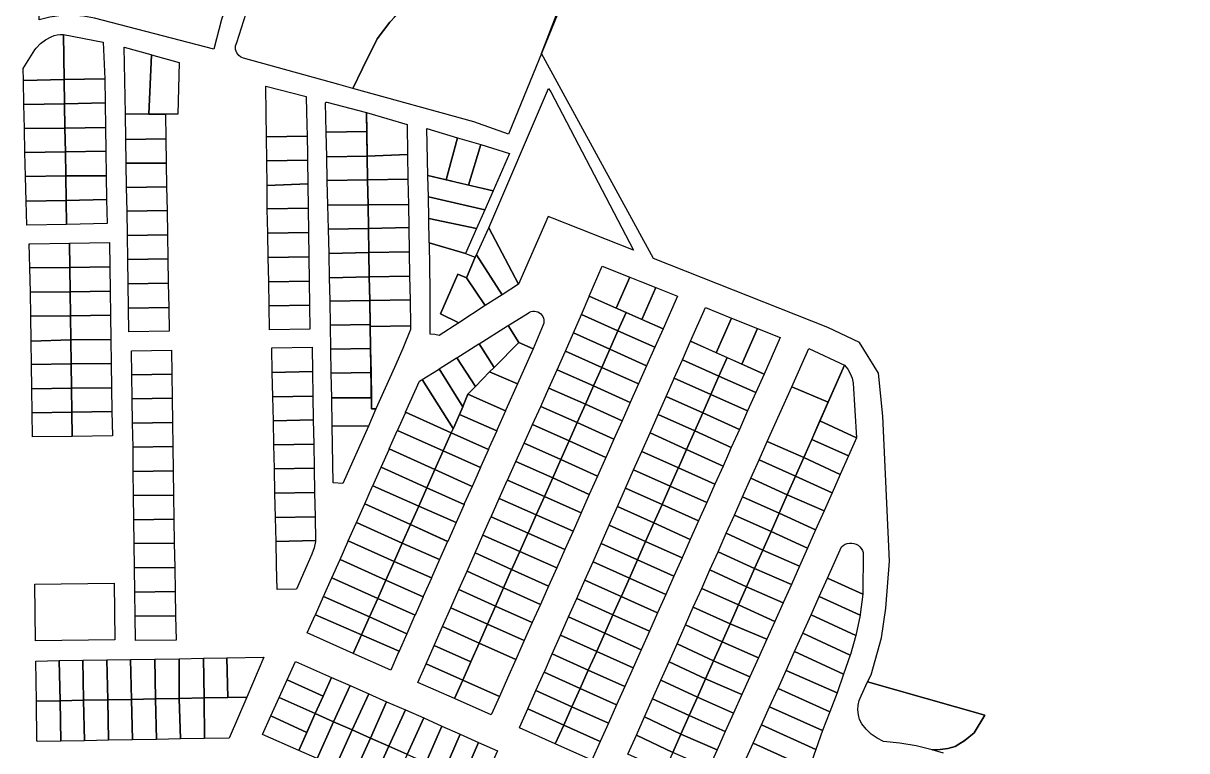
# Model space of a CAD drawing. Header units: millimetres. Extents: x 522658 to 553925, y 7796479 to 7820139.
# Drawn here: x 541621 to 542201, y 7805253 to 7805616 of the extents above; entities that cross this region are included whole.
import ezdxf

# ---------------------------------------------------------------- set-up
doc = ezdxf.new("R2010")
doc.units = ezdxf.units.MM
doc.layers.add('ZONA RESIDENCIAL 2 (ZR_2)', color=2, linetype='Continuous')

msp = doc.modelspace()

# ---------------------------------------------------------------- linework, layer by layer
at = {"layer": 'ZONA RESIDENCIAL 2 (ZR_2)'}
msp.add_lwpolyline([(542079.87, 7805251.72), (542074.31, 7805253.47), (542078.2, 7805253.49), (542082.06, 7805254.04), (542085.8, 7805255.11), (542090.57, 7805258.08), (542090.73, 7805258.18), (542095.23, 7805261.86), (542100.49, 7805270.64), (542042.09, 7805287.21), (542043.78, 7805290.79), (542049.08, 7805309.2), (542051.16, 7805323.98), (542053.04, 7805347.53), (542049.7, 7805419.76), (542047.48, 7805441.19), (542038.11, 7805456.43), (542022.24, 7805463.89), (541935.24, 7805498.34), (541879.37, 7805600.65), (541952.51, 7805790.28), (542075.77, 7805768.6), (542276.43, 7805739.81)], dxfattribs=at)
for points in [[(541728.99, 7805643.91), (541727.86, 7805640.71), (541719.77, 7805617.45), (541715.88, 7805602.77), (541656.5, 7805618.13), (541650.99, 7805619.24), (541645.38, 7805619.71), (541639.76, 7805619.53), (541634.2, 7805618.72), (541628.89, 7805617.43), (541628.89, 7805620.65), (541632.67, 7805624.35), (541634.03, 7805626.03), (541662.77, 7805653.17), (541699.75, 7805655.19), (541728.99, 7805643.91)], [(541896.48, 7805642.64), (541862.92, 7805560.29), (541845.72, 7805566.5), (541785.24, 7805583.2), (541790.16, 7805593.16), (541797.42, 7805607.88), (541803.76, 7805616.15), (541806.51, 7805619.14), (541809.41, 7805622.3), (541813.25, 7805626.48), (541814.7, 7805628.06), (541815.3, 7805628.71), (541822.15, 7805636.17), (541824.21, 7805638.4), (541837.22, 7805652.56), (541896.48, 7805642.64)], [(541806.51, 7805619.14), (541803.76, 7805616.15), (541797.42, 7805607.88), (541790.16, 7805593.16), (541785.24, 7805583.2), (541778.39, 7805585.09), (541730.84, 7805598.25), (541729.99, 7805598.55), (541729.21, 7805598.98), (541728.5, 7805599.53), (541727.9, 7805600.2), (541727.41, 7805600.95), (541727.05, 7805601.77), (541726.83, 7805602.64), (541726.75, 7805603.53), (541726.82, 7805604.42), (541727.03, 7805605.3), (541727.38, 7805606.12), (541732.14, 7805620.74), (541737.58, 7805638.87), (541753.27, 7805639.6), (541764.01, 7805630.62), (541795.3, 7805623.83), (541806.51, 7805619.14)], [(541640.95, 7805610.03), (541641.31, 7805587.55), (541621, 7805587.14), (541620.9, 7805593.05), (541626.67, 7805602.48), (541627.35, 7805603.29), (541629.54, 7805605.5), (541632.03, 7805607.37), (541634.76, 7805608.86), (541636.23, 7805609.47), (541637.77, 7805609.87), (541639.36, 7805610.06), (541640.95, 7805610.03)], [(541661.51, 7805587.96), (541641.31, 7805587.55), (541640.95, 7805610.03), (541660.8, 7805606.19), (541661.51, 7805587.96)], [(541684.94, 7805599.92), (541683.46, 7805570.41), (541671.84, 7805570.45), (541671.27, 7805603.68), (541684.48, 7805600.05), (541684.94, 7805599.92)], [(541683.46, 7805570.41), (541684.94, 7805599.92), (541698.63, 7805596.16), (541697.95, 7805570.35), (541691.79, 7805570.38), (541683.46, 7805570.41)], [(541621, 7805587.14), (541641.31, 7805587.55), (541641.51, 7805575.51), (541621.19, 7805575.1), (541621, 7805587.14)], [(541641.31, 7805587.55), (541661.51, 7805587.96), (541661.71, 7805575.92), (541641.51, 7805575.51), (541641.31, 7805587.55)], [(541762.46, 7805559.44), (541742.17, 7805559.04), (541742.01, 7805570.58), (541741.83, 7805584.33), (541761.95, 7805579.1), (541762.15, 7805571.27), (541762.46, 7805559.44)], [(541884.01, 7805581.41), (541925.36, 7805502.59), (541884.97, 7805518.42), (541882.75, 7805519.25), (541867.95, 7805485.53), (541853.08, 7805513.71), (541882.98, 7805583.1), (541884.01, 7805581.41)], [(541621.19, 7805575.1), (541641.51, 7805575.51), (541641.71, 7805563.38), (541621.48, 7805563.14), (541621.19, 7805575.1)], [(541641.51, 7805575.51), (541661.71, 7805575.92), (541661.91, 7805563.62), (541641.71, 7805563.38), (541641.51, 7805575.51)], [(541792.22, 7805561.76), (541772.04, 7805561.4), (541771.73, 7805575.97), (541771.75, 7805576.04), (541771.79, 7805576.1), (541771.83, 7805576.15), (541771.88, 7805576.2), (541771.94, 7805576.24), (541772, 7805576.26), (541772.07, 7805576.28), (541772.14, 7805576.28), (541772.21, 7805576.28), (541772.28, 7805576.26), (541772.34, 7805576.23), (541792.05, 7805571.15), (541792.22, 7805561.76)], [(541683.46, 7805570.41), (541691.79, 7805570.38), (541692, 7805558.05), (541672.06, 7805557.71), (541671.84, 7805570.45), (541683.46, 7805570.41)], [(541812.6, 7805550.15), (541792.44, 7805549.42), (541792.05, 7805571.15), (541792.12, 7805571.13), (541812.35, 7805565.26), (541812.6, 7805550.15)], [(541621.48, 7805563.14), (541641.71, 7805563.38), (541641.9, 7805551.6), (541621.76, 7805551.19), (541621.48, 7805563.14)], [(541641.71, 7805563.38), (541661.91, 7805563.62), (541662.1, 7805551.84), (541641.9, 7805551.6), (541641.71, 7805563.38)], [(541772.04, 7805561.4), (541792.22, 7805561.76), (541792.44, 7805549.42), (541772.31, 7805549.06), (541772.04, 7805561.4)], [(541837.56, 7805558.61), (541831.88, 7805537.55), (541822.76, 7805539.67), (541822.28, 7805563.18), (541837.56, 7805558.61)], [(541692.21, 7805545.95), (541672.26, 7805545.84), (541672.06, 7805557.71), (541692, 7805558.05), (541692.21, 7805545.95)], [(541762.73, 7805547.47), (541742.33, 7805547), (541742.17, 7805559.04), (541762.46, 7805559.44), (541762.7, 7805550.21), (541762.73, 7805547.47)], [(541831.88, 7805537.55), (541837.56, 7805558.61), (541849.15, 7805555.14), (541843.02, 7805534.96), (541831.88, 7805537.55)], [(541621.76, 7805551.19), (541641.9, 7805551.6), (541642.1, 7805539.65), (541622.05, 7805539.24), (541621.76, 7805551.19)], [(541641.9, 7805551.6), (541662.1, 7805551.84), (541662.3, 7805539.57), (541642.1, 7805539.65), (541641.9, 7805551.6)], [(541792.44, 7805549.42), (541812.6, 7805550.15), (541812.81, 7805537.94), (541792.65, 7805537.58), (541792.44, 7805549.42)], [(541843.02, 7805534.96), (541849.15, 7805555.14), (541863.4, 7805550.64), (541855.25, 7805532.11), (541843.02, 7805534.96)], [(541692.41, 7805534.12), (541672.47, 7805533.78), (541672.26, 7805545.84), (541692.21, 7805545.95), (541692.41, 7805534.12)], [(541762.88, 7805535.55), (541742.49, 7805534.81), (541742.33, 7805546.73), (541742.33, 7805547), (541762.73, 7805547.47), (541762.88, 7805535.55)], [(541772.31, 7805549.06), (541792.44, 7805549.42), (541792.65, 7805537.58), (541772.56, 7805537.22), (541772.31, 7805549.06)], [(541622.05, 7805539.24), (541642.1, 7805539.65), (541642.3, 7805527.32), (541622.34, 7805526.91), (541622.05, 7805539.24)], [(541662.3, 7805539.57), (541662.49, 7805527.74), (541642.3, 7805527.32), (541642.1, 7805539.65), (541662.3, 7805539.57)], [(541855.25, 7805532.11), (541851.06, 7805522.58), (541822.98, 7805529.12), (541822.77, 7805539.43), (541822.76, 7805539.67), (541855.25, 7805532.11)], [(541692.61, 7805522.25), (541672.67, 7805521.91), (541672.47, 7805533.78), (541692.41, 7805534.12), (541692.61, 7805522.25)], [(541742.49, 7805534.81), (541762.88, 7805535.55), (541763.04, 7805523.47), (541742.64, 7805523.09), (541742.49, 7805534.81)], [(541772.56, 7805537.22), (541792.65, 7805537.58), (541792.87, 7805525.14), (541772.88, 7805525), (541772.56, 7805537.13), (541772.56, 7805537.22)], [(541792.65, 7805537.58), (541812.81, 7805537.94), (541813.03, 7805525.29), (541792.87, 7805525.14), (541792.65, 7805537.58)], [(541622.34, 7805526.91), (541642.3, 7805527.32), (541642.49, 7805515.37), (541622.62, 7805514.96), (541622.34, 7805526.91)], [(541642.3, 7805527.32), (541662.49, 7805527.74), (541662.68, 7805515.78), (541642.49, 7805515.37), (541642.3, 7805527.32)], [(541851.06, 7805522.58), (541846.96, 7805513.25), (541823.2, 7805518.38), (541822.98, 7805529.12), (541851.06, 7805522.58)], [(541692.82, 7805510.17), (541672.88, 7805509.83), (541672.67, 7805521.91), (541692.61, 7805522.25), (541692.82, 7805510.17)], [(541742.64, 7805523.09), (541763.04, 7805523.47), (541763.19, 7805511.4), (541742.86, 7805510.93), (541742.64, 7805523), (541742.64, 7805523.09)], [(541772.88, 7805525), (541792.87, 7805525.14), (541793.08, 7805513.39), (541773.19, 7805513.04), (541772.88, 7805525)], [(541792.87, 7805525.14), (541813.03, 7805525.29), (541813.22, 7805513.74), (541793.08, 7805513.39), (541792.87, 7805525.14)], [(541846.96, 7805513.25), (541841.49, 7805500.8), (541823.45, 7805506.17), (541823.2, 7805518.38), (541846.96, 7805513.25)], [(541693.03, 7805498.27), (541673.09, 7805497.93), (541672.88, 7805509.83), (541692.82, 7805510.17), (541693.03, 7805498.27)], [(541742.86, 7805510.93), (541763.19, 7805511.4), (541763.34, 7805499.23), (541743.09, 7805498.86), (541742.86, 7805510.93)], [(541773.19, 7805513.04), (541793.08, 7805513.39), (541793.29, 7805501.29), (541773.5, 7805500.94), (541773.19, 7805513.04)], [(541793.08, 7805513.39), (541813.22, 7805513.74), (541813.42, 7805501.64), (541793.29, 7805501.29), (541793.08, 7805513.39)], [(541867.95, 7805485.53), (541859.78, 7805480.28), (541846.93, 7805500.24), (541852.93, 7805513.38), (541853.08, 7805513.71), (541867.95, 7805485.53)], [(541624.3, 7805493.63), (541624.16, 7805493.63), (541623.85, 7805505.63), (541624.12, 7805505.64), (541644, 7805505.98), (541644.17, 7805493.92), (541624.3, 7805493.63)], [(541664.14, 7805494.21), (541644.17, 7805493.92), (541644, 7805505.98), (541663.97, 7805506.32), (541664.14, 7805494.21)], [(541841.49, 7805500.8), (541846.34, 7805498.95), (541842.02, 7805488.77), (541837.65, 7805490.49), (541829.05, 7805470.77), (541838.18, 7805466.28), (541828.33, 7805459.94), (541826.15, 7805460.51), (541823.91, 7805460.71), (541823.83, 7805482.8), (541823.46, 7805505.82), (541823.45, 7805506.17), (541841.49, 7805500.8)], [(541693.24, 7805486.02), (541673.3, 7805485.68), (541673.09, 7805497.93), (541693.03, 7805498.27), (541693.24, 7805486.02)], [(541743.09, 7805498.86), (541763.34, 7805499.23), (541763.49, 7805487.12), (541743.32, 7805486.75), (541743.09, 7805498.86)], [(541773.5, 7805500.94), (541793.29, 7805501.29), (541793.51, 7805489.15), (541773.72, 7805488.8), (541773.51, 7805500.75), (541773.5, 7805500.94)], [(541793.29, 7805501.29), (541813.42, 7805501.64), (541813.63, 7805489.5), (541793.51, 7805489.15), (541793.29, 7805501.29)], [(541859.78, 7805480.28), (541851.38, 7805474.88), (541842.02, 7805488.77), (541846.34, 7805498.95), (541846.93, 7805500.24), (541859.78, 7805480.28)], [(541644.34, 7805481.8), (541624.48, 7805481.51), (541624.16, 7805493.63), (541624.3, 7805493.63), (541644.17, 7805493.92), (541644.34, 7805481.8)], [(541644.17, 7805493.92), (541664.14, 7805494.21), (541664.31, 7805482.09), (541644.34, 7805481.8), (541644.17, 7805493.92)], [(541923.47, 7805489.05), (541916.63, 7805473.67), (541903.26, 7805479.63), (541909.71, 7805494.56), (541923.47, 7805489.05)], [(541693.45, 7805473.9), (541673.42, 7805473.56), (541673.3, 7805485.68), (541693.24, 7805486.02), (541693.45, 7805473.9)], [(541743.32, 7805486.75), (541763.49, 7805487.12), (541763.64, 7805475.18), (541743.55, 7805474.81), (541743.32, 7805486.75)], [(541773.72, 7805488.8), (541793.51, 7805489.15), (541793.72, 7805477.57), (541793.72, 7805477.44), (541773.93, 7805477.09), (541773.93, 7805477.22), (541773.72, 7805488.8)], [(541793.51, 7805489.15), (541813.63, 7805489.5), (541813.83, 7805477.79), (541793.72, 7805477.44), (541793.51, 7805489.15)], [(541842.02, 7805488.77), (541851.38, 7805474.88), (541838.18, 7805466.28), (541829.05, 7805470.77), (541837.65, 7805490.49), (541842.02, 7805488.77)], [(541916.63, 7805473.67), (541923.47, 7805489.05), (541928.51, 7805487.03), (541936.48, 7805483.84), (541929.42, 7805467.98), (541921.6, 7805471.46), (541916.63, 7805473.67)], [(541624.66, 7805469.53), (541624.48, 7805481.51), (541644.34, 7805481.8), (541644.51, 7805469.82), (541624.66, 7805469.53)], [(541644.34, 7805481.8), (541664.31, 7805482.09), (541664.48, 7805470.1), (541644.51, 7805469.82), (541644.34, 7805481.8)], [(541929.42, 7805467.98), (541936.48, 7805483.84), (541947.27, 7805479.51), (541940.03, 7805463.25), (541929.42, 7805467.98)], [(541743.55, 7805474.81), (541763.64, 7805475.18), (541763.79, 7805463.09), (541743.78, 7805462.72), (541743.55, 7805474.81)], [(541773.93, 7805477.09), (541793.72, 7805477.44), (541793.93, 7805465.49), (541774.14, 7805465.14), (541773.93, 7805477.09)], [(541814.05, 7805464.79), (541793.95, 7805464.44), (541793.72, 7805477.44), (541813.83, 7805477.79), (541814.05, 7805464.79)], [(541917.54, 7805462.32), (541899.29, 7805470.45), (541903.18, 7805479.44), (541903.26, 7805479.63), (541921.6, 7805471.46), (541917.54, 7805462.32)], [(541644.68, 7805457.77), (541624.85, 7805457.14), (541624.66, 7805469.53), (541644.51, 7805469.82), (541644.68, 7805457.77)], [(541644.51, 7805469.82), (541664.48, 7805470.1), (541664.65, 7805458.05), (541644.68, 7805457.77), (541644.51, 7805469.82)], [(541673.42, 7805473.56), (541693.45, 7805473.9), (541693.65, 7805462.13), (541673.53, 7805461.8), (541673.42, 7805473.56)], [(541875.18, 7805453.37), (541868.15, 7805456.48), (541862.73, 7805464.9), (541872.75, 7805471.15), (541873.48, 7805471.59), (541874.27, 7805471.9), (541875.1, 7805472.07), (541875.95, 7805472.1), (541876.79, 7805471.98), (541877.6, 7805471.71), (541878.35, 7805471.31), (541879.02, 7805470.79), (541879.59, 7805470.17), (541880.05, 7805469.45), (541880.38, 7805468.66), (541880.57, 7805467.84), (541880.61, 7805466.99), (541880.51, 7805466.14), (541880.26, 7805465.33), (541875.18, 7805453.37)], [(541913.44, 7805453.08), (541895.33, 7805461.27), (541899.29, 7805470.45), (541917.54, 7805462.32), (541913.44, 7805453.08)], [(541935.96, 7805454.12), (541917.54, 7805462.32), (541921.6, 7805471.46), (541940.03, 7805463.25), (541935.96, 7805454.12)], [(541974.27, 7805468.68), (541966.6, 7805451.37), (541953.79, 7805457.08), (541961.25, 7805473.93), (541974.27, 7805468.68)], [(541987.22, 7805463.46), (541979.34, 7805445.69), (541966.6, 7805451.37), (541974.27, 7805468.68), (541987.22, 7805463.46)], [(541774.14, 7805465.14), (541793.93, 7805465.49), (541794.14, 7805453.51), (541774.34, 7805453.16), (541774.14, 7805465.14)], [(541793.95, 7805464.44), (541814.05, 7805464.79), (541814.08, 7805463.04), (541810.32, 7805453.44), (541806.01, 7805444.07), (541796.84, 7805423.39), (541794.68, 7805423.35), (541793.95, 7805464.44)], [(541868.15, 7805456.48), (541855.72, 7805444.03), (541848.35, 7805455.87), (541862.48, 7805464.74), (541862.73, 7805464.9), (541868.15, 7805456.48)], [(541979.34, 7805445.69), (541987.22, 7805463.46), (541998.52, 7805458.91), (541990.42, 7805440.75), (541979.34, 7805445.69)], [(541624.85, 7805457.14), (541644.68, 7805457.77), (541644.85, 7805445.77), (541625.02, 7805445.49), (541624.85, 7805457.14)], [(541644.68, 7805457.77), (541664.65, 7805458.05), (541664.82, 7805446.05), (541644.85, 7805445.77), (541644.68, 7805457.77)], [(541909.43, 7805444.04), (541891.36, 7805452.09), (541895.33, 7805461.27), (541913.44, 7805453.08), (541909.43, 7805444.04)], [(541931.8, 7805444.77), (541913.44, 7805453.08), (541917.54, 7805462.32), (541935.96, 7805454.12), (541931.8, 7805444.77)], [(541967.94, 7805439.7), (541949.69, 7805447.83), (541953.79, 7805457.08), (541972.04, 7805448.95), (541967.94, 7805439.7)], [(541695.07, 7805440.69), (541675.05, 7805440.44), (541674.89, 7805452.38), (541694.9, 7805452.71), (541695.07, 7805440.69)], [(541745.13, 7805441.58), (541744.92, 7805453.83), (541764.94, 7805454.19), (541765.16, 7805441.95), (541745.13, 7805441.58)], [(541774.34, 7805453.16), (541794.14, 7805453.51), (541794.36, 7805441.49), (541774.55, 7805441.14), (541774.34, 7805453.16)], [(541855.72, 7805444.03), (541853.53, 7805441.79), (541846.5, 7805434.62), (541837.23, 7805448.9), (541848.17, 7805455.76), (541848.35, 7805455.87), (541855.72, 7805444.03)], [(541875.18, 7805453.37), (541867.41, 7805435.83), (541853.53, 7805441.79), (541855.72, 7805444.03), (541868.15, 7805456.48), (541875.18, 7805453.37)], [(541905.33, 7805434.8), (541887.22, 7805442.87), (541891.24, 7805451.81), (541891.36, 7805452.09), (541909.43, 7805444.04), (541905.33, 7805434.8)], [(541927.82, 7805435.85), (541909.43, 7805444.04), (541913.44, 7805453.08), (541931.8, 7805444.77), (541927.82, 7805435.85)], [(542022.42, 7805426.69), (542004.22, 7805434.4), (542012.76, 7805453.52), (542030.58, 7805445.14), (542022.42, 7805426.69)], [(541625.2, 7805433.4), (541625.02, 7805445.49), (541644.85, 7805445.77), (541645.02, 7805433.68), (541625.2, 7805433.4)], [(541644.85, 7805445.77), (541664.82, 7805446.05), (541664.99, 7805433.96), (541645.02, 7805433.68), (541644.85, 7805445.77)], [(541846.5, 7805434.62), (541842.7, 7805430.73), (541840.28, 7805424.83), (541840.11, 7805424.42), (541828.32, 7805443.31), (541837.09, 7805448.81), (541837.23, 7805448.9), (541846.5, 7805434.62)], [(541963.87, 7805430.51), (541945.63, 7805438.65), (541949.69, 7805447.83), (541967.94, 7805439.7), (541963.87, 7805430.51)], [(541986.3, 7805431.51), (541967.94, 7805439.7), (541972.04, 7805448.95), (541990.42, 7805440.75), (541986.3, 7805431.51)], [(541675.05, 7805440.44), (541695.07, 7805440.69), (541695.23, 7805428.68), (541675.22, 7805428.43), (541675.05, 7805440.44)], [(541745.4, 7805429.43), (541745.13, 7805441.58), (541765.16, 7805441.95), (541765.38, 7805429.8), (541745.4, 7805429.43)], [(541774.55, 7805441.14), (541794.36, 7805441.49), (541794.58, 7805428.87), (541774.77, 7805428.92), (541774.55, 7805441.14)], [(541840.11, 7805424.42), (541838.57, 7805420.66), (541838.53, 7805420.58), (541835.43, 7805413.82), (541835.35, 7805413.64), (541819.85, 7805438), (541827.97, 7805443.09), (541828.32, 7805443.31), (541840.11, 7805424.42)], [(541867.41, 7805435.83), (541861.67, 7805422.87), (541861.5, 7805422.49), (541842.7, 7805430.73), (541846.5, 7805434.62), (541853.53, 7805441.79), (541867.41, 7805435.83)], [(541901.28, 7805425.66), (541883.12, 7805433.75), (541887.22, 7805442.87), (541905.33, 7805434.8), (541901.28, 7805425.66)], [(541923.7, 7805426.61), (541905.33, 7805434.8), (541909.43, 7805444.04), (541927.82, 7805435.85), (541923.7, 7805426.61)], [(541982.2, 7805422.33), (541963.87, 7805430.51), (541967.94, 7805439.7), (541986.3, 7805431.51), (541982.2, 7805422.33)], [(542036.49, 7805408.95), (542018.3, 7805417.37), (542030.58, 7805445.14), (542032.18, 7805443.21), (542033.46, 7805441.04), (542034.37, 7805438.7), (542034.9, 7805436.25), (542036.49, 7805408.95)], [(541645.02, 7805433.68), (541664.99, 7805433.96), (541665.16, 7805422), (541645.19, 7805421.72), (541645.02, 7805433.68)], [(541835.35, 7805413.64), (541834.39, 7805411.5), (541811.62, 7805421.75), (541818.48, 7805437.14), (541819.36, 7805437.69), (541819.85, 7805438), (541835.35, 7805413.64)], [(541897.23, 7805416.52), (541879.01, 7805424.63), (541883.12, 7805433.75), (541901.28, 7805425.66), (541897.23, 7805416.52)], [(541919.63, 7805417.47), (541901.28, 7805425.66), (541905.33, 7805434.8), (541923.7, 7805426.61), (541919.63, 7805417.47)], [(541959.81, 7805421.34), (541941.56, 7805429.48), (541945.4, 7805438.14), (541945.63, 7805438.65), (541963.87, 7805430.51), (541959.81, 7805421.34)], [(542022.42, 7805426.69), (542010.22, 7805399.09), (541992.03, 7805407.12), (542004.22, 7805434.4), (542022.42, 7805426.69)], [(541625.38, 7805421.44), (541625.2, 7805433.4), (541645.02, 7805433.68), (541645.19, 7805421.72), (541625.38, 7805421.44)], [(541695.4, 7805416.6), (541675.39, 7805416.3), (541675.22, 7805428.43), (541695.23, 7805428.68), (541695.4, 7805416.6)], [(541745.66, 7805417.49), (541745.4, 7805429.43), (541765.38, 7805429.8), (541765.59, 7805417.85), (541745.66, 7805417.49)], [(541794.58, 7805428.87), (541794.68, 7805423.35), (541796.84, 7805423.39), (541793.03, 7805414.81), (541775.02, 7805414.85), (541774.77, 7805428.92), (541794.58, 7805428.87)], [(541861.5, 7805422.49), (541857.33, 7805413.07), (541857.07, 7805412.48), (541838.53, 7805420.58), (541838.57, 7805420.66), (541840.11, 7805424.42), (541840.28, 7805424.83), (541842.7, 7805430.73), (541861.5, 7805422.49)], [(541955.84, 7805412.37), (541937.63, 7805420.61), (541941.56, 7805429.48), (541959.81, 7805421.34), (541955.84, 7805412.37)], [(541978.11, 7805413.17), (541959.81, 7805421.34), (541963.87, 7805430.51), (541982.2, 7805422.33), (541978.11, 7805413.17)], [(541893.17, 7805407.38), (541874.91, 7805415.52), (541879.01, 7805424.63), (541897.23, 7805416.52), (541893.17, 7805407.38)], [(541915.57, 7805408.35), (541897.23, 7805416.52), (541901.28, 7805425.66), (541919.63, 7805417.47), (541915.57, 7805408.35)], [(541625.56, 7805409.38), (541625.38, 7805421.44), (541645.19, 7805421.72), (541645.36, 7805409.66), (541625.56, 7805409.38)], [(541645.19, 7805421.72), (541665.16, 7805422), (541665.33, 7805409.93), (541645.36, 7805409.66), (541645.19, 7805421.72)], [(541675.39, 7805416.3), (541695.4, 7805416.6), (541695.57, 7805404.62), (541675.7, 7805404.32), (541675.39, 7805416.3)], [(541745.92, 7805405.41), (541745.66, 7805417.49), (541765.59, 7805417.85), (541765.8, 7805405.77), (541745.92, 7805405.41)], [(541834.39, 7805411.5), (541830.34, 7805402.43), (541807.52, 7805412.54), (541811.49, 7805421.45), (541811.62, 7805421.75), (541834.39, 7805411.5)], [(541857.07, 7805412.48), (541853.21, 7805403.77), (541852.94, 7805403.16), (541834.39, 7805411.5), (541835.43, 7805413.82), (541838.54, 7805420.58), (541857.07, 7805412.48)], [(541911.5, 7805399.22), (541893.17, 7805407.38), (541897.23, 7805416.52), (541915.57, 7805408.35), (541911.6, 7805399.44), (541911.5, 7805399.22)], [(541951.75, 7805403.14), (541933.54, 7805411.38), (541937.63, 7805420.61), (541955.84, 7805412.37), (541951.75, 7805403.14)], [(541974.08, 7805404.12), (541955.84, 7805412.37), (541959.81, 7805421.34), (541978.11, 7805413.17), (541974.08, 7805404.12)], [(542036.49, 7805408.95), (542032.5, 7805399.95), (542014.25, 7805408.2), (542018.3, 7805417.37), (542036.49, 7805408.95)], [(541775.02, 7805414.85), (541793.03, 7805414.81), (541780.33, 7805386.15), (541775.52, 7805386.48), (541775.02, 7805414.85)], [(541830.34, 7805402.43), (541826.21, 7805393.12), (541803.48, 7805403.47), (541807.44, 7805412.36), (541807.52, 7805412.54), (541830.34, 7805402.43)], [(541830.34, 7805402.43), (541834.39, 7805411.5), (541852.94, 7805403.16), (541849.04, 7805394.37), (541848.96, 7805394.19), (541830.34, 7805402.43)], [(541889.05, 7805398.09), (541870.77, 7805406.32), (541874.91, 7805415.52), (541893.17, 7805407.38), (541893.03, 7805407.06), (541889.05, 7805398.09)], [(541947.69, 7805394), (541929.45, 7805402.14), (541933.54, 7805411.38), (541951.75, 7805403.14), (541947.69, 7805394)], [(541969.96, 7805394.9), (541951.75, 7805403.14), (541955.84, 7805412.37), (541974.08, 7805404.12), (541972.68, 7805400.99), (541969.96, 7805394.9)], [(541746.19, 7805393.44), (541745.92, 7805405.41), (541765.8, 7805405.77), (541766.01, 7805393.8), (541746.19, 7805393.44)], [(541884.99, 7805388.95), (541866.66, 7805397.2), (541870.77, 7805406.32), (541889.05, 7805398.09), (541884.99, 7805388.95)], [(541907.33, 7805389.85), (541889.05, 7805398.09), (541893.03, 7805407.06), (541893.17, 7805407.38), (541911.5, 7805399.22), (541907.33, 7805389.85)], [(542010.22, 7805399.09), (542006.15, 7805389.89), (541987.93, 7805397.96), (541992.03, 7805407.12), (542010.22, 7805399.09)], [(542032.5, 7805399.95), (542028.41, 7805390.71), (542010.22, 7805399.09), (542014.24, 7805408.18), (542032.5, 7805399.95)], [(541675.7, 7805404.32), (541695.57, 7805404.62), (541695.74, 7805392.49), (541675.73, 7805392.19), (541675.7, 7805404.32)], [(541826.21, 7805393.12), (541822.19, 7805384.05), (541799.38, 7805394.27), (541803.35, 7805403.18), (541803.48, 7805403.47), (541826.21, 7805393.12)], [(541826.21, 7805393.12), (541830.34, 7805402.43), (541848.96, 7805394.19), (541844.93, 7805385.1), (541844.75, 7805384.69), (541826.21, 7805393.12)], [(541943.6, 7805384.78), (541925.37, 7805392.92), (541929.45, 7805402.14), (541947.69, 7805394), (541947.65, 7805393.9), (541943.6, 7805384.78)], [(541965.93, 7805385.86), (541947.69, 7805394), (541951.75, 7805403.14), (541969.96, 7805394.9), (541965.93, 7805385.86)], [(542028.41, 7805390.71), (542024.35, 7805381.55), (542006.15, 7805389.89), (542010.22, 7805399.09), (542028.41, 7805390.71)], [(541766.22, 7805381.73), (541746.45, 7805381.37), (541746.19, 7805393.44), (541766.01, 7805393.8), (541766.22, 7805381.73)], [(541822.19, 7805384.05), (541818.14, 7805374.9), (541795.25, 7805385), (541799.28, 7805394.04), (541799.38, 7805394.27), (541822.19, 7805384.05)], [(541822.19, 7805384.05), (541826.21, 7805393.12), (541844.75, 7805384.69), (541840.9, 7805376.01), (541840.77, 7805375.73), (541822.19, 7805384.05)], [(541880.87, 7805379.67), (541862.44, 7805387.82), (541866.66, 7805397.2), (541884.99, 7805388.95), (541880.87, 7805379.67)], [(541903.27, 7805380.72), (541884.99, 7805388.95), (541889.05, 7805398.09), (541907.33, 7805389.85), (541903.27, 7805380.72)], [(541961.82, 7805376.65), (541943.6, 7805384.78), (541947.65, 7805393.9), (541947.69, 7805394), (541965.93, 7805385.86), (541961.82, 7805376.65)], [(542006.15, 7805389.89), (542002.03, 7805380.59), (541983.84, 7805388.81), (541987.93, 7805397.96), (542006.15, 7805389.89)], [(541675.73, 7805392.19), (541695.74, 7805392.49), (541695.91, 7805380.42), (541675.9, 7805380.12), (541675.73, 7805392.19)], [(541876.82, 7805370.53), (541858.34, 7805378.7), (541862.35, 7805387.62), (541862.44, 7805387.82), (541880.87, 7805379.67), (541876.82, 7805370.53)], [(541899.2, 7805371.58), (541880.87, 7805379.67), (541884.99, 7805388.95), (541903.27, 7805380.72), (541899.2, 7805371.58)], [(541939.55, 7805375.68), (541921.35, 7805383.84), (541925.37, 7805392.92), (541943.6, 7805384.78), (541939.55, 7805375.68)], [(542002.03, 7805380.59), (541997.95, 7805371.37), (541979.73, 7805379.6), (541983.84, 7805388.81), (542002.03, 7805380.59)], [(542024.35, 7805381.55), (542020.34, 7805372.51), (542002.03, 7805380.59), (542006.15, 7805389.89), (542024.35, 7805381.55)], [(541746.45, 7805381.37), (541766.22, 7805381.73), (541766.44, 7805369.56), (541746.72, 7805369.2), (541746.45, 7805381.37)], [(541818.14, 7805374.9), (541814.06, 7805365.68), (541791.25, 7805376.01), (541795.19, 7805384.86), (541795.25, 7805385), (541818.14, 7805374.9)], [(541818.14, 7805374.9), (541822.19, 7805384.05), (541840.77, 7805375.73), (541836.76, 7805366.69), (541818.14, 7805374.9)], [(541935.46, 7805366.49), (541917.28, 7805374.65), (541921.35, 7805383.84), (541939.55, 7805375.68), (541935.46, 7805366.49)], [(541957.74, 7805367.52), (541939.55, 7805375.68), (541943.6, 7805384.78), (541961.82, 7805376.65), (541957.74, 7805367.52)], [(541675.9, 7805380.12), (541695.91, 7805380.42), (541696.08, 7805368.42), (541676.07, 7805368.12), (541675.9, 7805380.12)], [(541814.06, 7805365.68), (541809.98, 7805356.5), (541787.1, 7805366.68), (541791.08, 7805375.63), (541791.25, 7805376.01), (541814.06, 7805365.68)], [(541872.76, 7805361.39), (541854.24, 7805369.58), (541858.34, 7805378.7), (541876.82, 7805370.53), (541872.76, 7805361.39)], [(541895.13, 7805362.43), (541876.82, 7805370.53), (541880.87, 7805379.67), (541899.2, 7805371.58), (541895.13, 7805362.43)], [(541953.65, 7805358.34), (541935.46, 7805366.49), (541939.55, 7805375.68), (541957.74, 7805367.52), (541953.65, 7805358.34)], [(541997.95, 7805371.37), (541993.93, 7805362.29), (541975.65, 7805370.47), (541979.73, 7805379.6), (541997.95, 7805371.37)], [(542020.34, 7805372.51), (542016.15, 7805363.04), (541997.95, 7805371.37), (542002.03, 7805380.59), (542020.34, 7805372.51)], [(541814.06, 7805365.68), (541818.14, 7805374.9), (541836.76, 7805366.69), (541832.61, 7805357.32), (541814.06, 7805365.68)], [(541891.06, 7805353.3), (541872.76, 7805361.39), (541876.82, 7805370.53), (541895.13, 7805362.43), (541891.06, 7805353.3)], [(541931.36, 7805357.27), (541913.2, 7805365.43), (541917.28, 7805374.65), (541935.46, 7805366.49), (541931.36, 7805357.27)], [(541993.93, 7805362.29), (541989.83, 7805353.02), (541971.58, 7805361.37), (541975.65, 7805370.47), (541993.93, 7805362.29)], [(542016.15, 7805363.04), (542012.15, 7805354), (541993.93, 7805362.29), (541997.95, 7805371.37), (542016.15, 7805363.04)], [(541676.07, 7805368.12), (541696.08, 7805368.42), (541696.25, 7805356.49), (541676.24, 7805356.19), (541676.07, 7805368.12)], [(541746.98, 7805357.33), (541746.72, 7805369.2), (541766.44, 7805369.56), (541766.65, 7805357.69), (541746.98, 7805357.33)], [(541809.98, 7805356.5), (541805.92, 7805347.37), (541783.03, 7805357.55), (541786.98, 7805366.42), (541787.1, 7805366.68), (541809.98, 7805356.5)], [(541809.98, 7805356.5), (541814.06, 7805365.68), (541832.6, 7805357.29), (541828.58, 7805348.23), (541809.98, 7805356.5)], [(541868.61, 7805352.29), (541850.2, 7805360.43), (541854.14, 7805369.36), (541854.24, 7805369.58), (541872.76, 7805361.39), (541872.67, 7805361.18), (541868.61, 7805352.29)], [(541927.32, 7805348.19), (541909.17, 7805356.34), (541913.2, 7805365.43), (541931.36, 7805357.27), (541927.32, 7805348.19)], [(541949.53, 7805349.12), (541931.36, 7805357.27), (541935.46, 7805366.49), (541953.65, 7805358.34), (541949.53, 7805349.12)], [(541864.52, 7805343.34), (541846.29, 7805351.57), (541850.2, 7805360.43), (541868.61, 7805352.29), (541864.56, 7805343.42), (541864.52, 7805343.34)], [(541886.99, 7805344.16), (541868.61, 7805352.29), (541872.67, 7805361.18), (541872.76, 7805361.39), (541891.06, 7805353.3), (541886.99, 7805344.16)], [(541989.83, 7805353.02), (541985.72, 7805343.74), (541967.47, 7805352.16), (541971.58, 7805361.37), (541989.83, 7805353.02)], [(542012.15, 7805354), (542008.11, 7805344.89), (541989.83, 7805353.02), (541993.93, 7805362.29), (542012.15, 7805354)], [(541676.24, 7805356.19), (541696.25, 7805356.47), (541696.46, 7805344.38), (541676.41, 7805344.08), (541676.24, 7805356.19)], [(541757.17, 7805333.46), (541747.51, 7805333.28), (541747.24, 7805345.39), (541746.98, 7805357.33), (541766.65, 7805357.69), (541766.66, 7805357.34), (541765.97, 7805354.08), (541764.78, 7805350.96), (541762.48, 7805345.67), (541757.17, 7805333.46)], [(541805.92, 7805347.37), (541801.78, 7805338.05), (541778.94, 7805348.35), (541782.83, 7805357.1), (541783.03, 7805357.55), (541805.92, 7805347.37)], [(541805.92, 7805347.37), (541809.98, 7805356.5), (541828.58, 7805348.23), (541824.53, 7805339.09), (541805.92, 7805347.37)], [(541923.25, 7805339.04), (541905.11, 7805347.18), (541909.17, 7805356.34), (541927.32, 7805348.19), (541923.25, 7805339.04)], [(541945.47, 7805340.03), (541927.32, 7805348.19), (541931.36, 7805357.27), (541949.53, 7805349.12), (541945.47, 7805340.03)], [(542008.11, 7805344.89), (542004.04, 7805335.83), (541985.72, 7805343.74), (541989.83, 7805353.02), (542008.11, 7805344.89)], [(542039.69, 7805330.98), (542022.04, 7805338.92), (542029.08, 7805354.61), (542029.94, 7805355.33), (542030.91, 7805355.89), (542031.96, 7805356.28), (542033.06, 7805356.47), (542034.18, 7805356.48), (542035.28, 7805356.29), (542036.34, 7805355.92), (542037.31, 7805355.37), (542038.18, 7805354.66), (542038.91, 7805353.81), (542039.48, 7805352.85), (542039.88, 7805351.8), (542039.72, 7805331.22), (542039.69, 7805330.98)], [(541801.78, 7805338.05), (541797.72, 7805328.9), (541774.82, 7805339.12), (541778.78, 7805348), (541778.94, 7805348.35), (541801.78, 7805338.05)], [(541801.78, 7805338.05), (541805.92, 7805347.37), (541824.53, 7805339.09), (541824.49, 7805339.01), (541820.42, 7805329.83), (541820.35, 7805329.67), (541801.78, 7805338.05)], [(541860.48, 7805334.19), (541842.25, 7805342.42), (541846.29, 7805351.57), (541864.52, 7805343.34), (541860.48, 7805334.19)], [(541882.92, 7805335.03), (541864.52, 7805343.34), (541864.56, 7805343.42), (541868.61, 7805352.29), (541886.99, 7805344.16), (541882.92, 7805335.03)], [(541919.17, 7805329.86), (541901.05, 7805338), (541905.11, 7805347.18), (541923.25, 7805339.04), (541919.24, 7805330.01), (541919.17, 7805329.86)], [(541941.39, 7805330.89), (541923.25, 7805339.04), (541927.32, 7805348.19), (541945.47, 7805340.03), (541941.39, 7805330.89)], [(541985.72, 7805343.74), (541981.71, 7805334.67), (541963.45, 7805343.15), (541967.47, 7805352.16), (541985.72, 7805343.74)], [(541676.41, 7805344.08), (541696.46, 7805344.38), (541696.67, 7805332.31), (541676.58, 7805332.01), (541676.41, 7805344.08)], [(541856.46, 7805325.09), (541838.21, 7805333.27), (541842.25, 7805342.42), (541860.48, 7805334.19), (541856.46, 7805325.09)], [(541878.85, 7805325.9), (541860.48, 7805334.19), (541864.52, 7805343.34), (541882.92, 7805335.03), (541878.85, 7805325.9)], [(541981.71, 7805334.67), (541977.71, 7805325.62), (541959.33, 7805333.89), (541963.45, 7805343.15), (541981.71, 7805334.67)], [(542004.04, 7805335.83), (541999.94, 7805326.72), (541981.71, 7805334.67), (541985.72, 7805343.74), (542004.04, 7805335.83)], [(541626.61, 7805336.01), (541666.2, 7805336.5), (541666.55, 7805308.16), (541626.93, 7805307.67), (541626.61, 7805336.01)], [(541797.72, 7805328.9), (541793.6, 7805319.62), (541770.7, 7805329.86), (541774.71, 7805338.86), (541774.82, 7805339.12), (541797.72, 7805328.9)], [(541797.72, 7805328.9), (541801.78, 7805338.05), (541820.35, 7805329.67), (541816.33, 7805320.6), (541797.72, 7805328.9)], [(541915.07, 7805320.7), (541896.99, 7805328.83), (541901.05, 7805338), (541919.17, 7805329.86), (541915.07, 7805320.7)], [(541937.3, 7805321.73), (541919.17, 7805329.86), (541919.24, 7805330.01), (541923.25, 7805339.04), (541941.39, 7805330.89), (541937.3, 7805321.73)], [(542038.38, 7805320.48), (542017.94, 7805329.8), (542022.04, 7805338.92), (542039.69, 7805330.98), (542038.45, 7805320.8), (542038.38, 7805320.48)], [(541676.58, 7805332.01), (541696.67, 7805332.31), (541696.88, 7805320.26), (541676.75, 7805319.96), (541676.58, 7805332.01)], [(541793.6, 7805319.62), (541789.66, 7805310.74), (541766.63, 7805320.76), (541770.7, 7805329.86), (541793.6, 7805319.62)], [(541852.46, 7805316.03), (541834.21, 7805324.21), (541838.21, 7805333.27), (541856.46, 7805325.09), (541852.46, 7805316.03)], [(541874.83, 7805316.86), (541856.46, 7805325.09), (541860.48, 7805334.19), (541878.85, 7805325.9), (541874.83, 7805316.86)], [(541933.21, 7805312.55), (541915.07, 7805320.7), (541919.17, 7805329.86), (541937.3, 7805321.73), (541933.21, 7805312.55)], [(541977.71, 7805325.62), (541973.57, 7805316.26), (541955.13, 7805324.45), (541959.33, 7805333.89), (541977.71, 7805325.62)], [(541999.94, 7805326.72), (541995.77, 7805317.43), (541977.71, 7805325.62), (541981.71, 7805334.67), (541999.94, 7805326.72)], [(542036.17, 7805310.32), (542013.85, 7805320.68), (542017.94, 7805329.8), (542038.38, 7805320.48), (542036.17, 7805310.32)], [(541793.6, 7805319.62), (541797.72, 7805328.9), (541816.33, 7805320.6), (541816.29, 7805320.51), (541812.21, 7805311.29), (541793.6, 7805319.62)], [(541848.3, 7805306.62), (541830.05, 7805314.8), (541834.21, 7805324.21), (541852.46, 7805316.03), (541848.3, 7805306.62)], [(541870.8, 7805307.82), (541852.46, 7805316.03), (541856.46, 7805325.09), (541874.83, 7805316.86), (541870.8, 7805307.82)], [(541910.97, 7805311.53), (541892.96, 7805319.73), (541896.99, 7805328.83), (541915.07, 7805320.7), (541910.97, 7805311.53)], [(541973.57, 7805316.26), (541969.53, 7805307.23), (541951.22, 7805315.66), (541955.13, 7805324.45), (541973.57, 7805316.26)], [(541995.77, 7805317.43), (541991.75, 7805308.49), (541973.57, 7805316.26), (541977.71, 7805325.62), (541995.77, 7805317.43)], [(541676.75, 7805319.96), (541696.88, 7805320.26), (541697.09, 7805308.13), (541676.92, 7805307.83), (541676.75, 7805319.96)], [(541789.66, 7805310.74), (541785.53, 7805301.44), (541762.58, 7805311.66), (541766.55, 7805320.57), (541766.63, 7805320.76), (541789.66, 7805310.74)], [(541789.66, 7805310.74), (541793.6, 7805319.62), (541812.21, 7805311.29), (541808.36, 7805302.61), (541789.66, 7805310.74)], [(541906.93, 7805302.49), (541888.92, 7805310.61), (541892.96, 7805319.73), (541910.97, 7805311.53), (541906.97, 7805302.59), (541906.93, 7805302.49)], [(541929.08, 7805303.28), (541910.97, 7805311.53), (541915.07, 7805320.7), (541933.21, 7805312.55), (541929.08, 7805303.28)], [(542033.35, 7805300.61), (542009.76, 7805311.56), (542013.85, 7805320.68), (542036.17, 7805310.32), (542033.48, 7805301), (542033.35, 7805300.61)], [(541844.16, 7805297.23), (541825.91, 7805305.42), (541830.05, 7805314.8), (541848.3, 7805306.62), (541844.16, 7805297.23)], [(541866.61, 7805298.41), (541848.3, 7805306.62), (541852.46, 7805316.03), (541870.8, 7805307.82), (541866.61, 7805298.41)], [(541969.53, 7805307.23), (541965.29, 7805297.75), (541947.05, 7805306.31), (541951.22, 7805315.66), (541969.53, 7805307.23)], [(541991.75, 7805308.49), (541987.62, 7805299.3), (541969.53, 7805307.23), (541973.57, 7805316.26), (541991.75, 7805308.49)], [(541785.53, 7805301.44), (541789.66, 7805310.74), (541808.36, 7805302.61), (541808.12, 7805302.06), (541804.17, 7805293.13), (541785.53, 7805301.44)], [(541862.44, 7805289.04), (541858.43, 7805280.04), (541840.15, 7805288.14), (541844.16, 7805297.23), (541848.3, 7805306.62), (541866.61, 7805298.41), (541862.44, 7805289.04)], [(541902.74, 7805293.12), (541884.76, 7805301.22), (541888.92, 7805310.61), (541906.93, 7805302.49), (541902.74, 7805293.12)], [(541925.08, 7805294.31), (541906.93, 7805302.49), (541906.97, 7805302.59), (541910.97, 7805311.53), (541929.08, 7805303.28), (541925.08, 7805294.31)], [(541965.29, 7805297.75), (541961.26, 7805288.75), (541943.02, 7805297.25), (541947.05, 7805306.31), (541965.29, 7805297.75)], [(541987.62, 7805299.3), (541983.37, 7805289.84), (541965.29, 7805297.75), (541969.53, 7805307.23), (541987.62, 7805299.3)], [(542030.08, 7805291.1), (542005.66, 7805302.44), (542009.76, 7805311.56), (542033.35, 7805300.61), (542030.08, 7805291.1)], [(541840.15, 7805288.14), (541821.86, 7805296.24), (541825.91, 7805305.42), (541844.16, 7805297.23), (541840.15, 7805288.14)], [(541898.65, 7805283.99), (541880.71, 7805292.08), (541880.83, 7805292.34), (541884.76, 7805301.22), (541902.74, 7805293.12), (541898.65, 7805283.99)], [(541920.9, 7805284.94), (541902.74, 7805293.12), (541906.93, 7805302.49), (541925.08, 7805294.31), (541920.9, 7805284.94)], [(542026.86, 7805281.74), (542001.41, 7805292.97), (542005.66, 7805302.44), (542030.08, 7805291.1), (542026.86, 7805281.74)], [(541639.23, 7805277.85), (541627.43, 7805277.62), (541627.13, 7805297.66), (541638.82, 7805297.85), (541639.23, 7805277.85)], [(541651, 7805278.08), (541639.23, 7805277.85), (541638.82, 7805297.85), (541650.61, 7805298.04), (541651, 7805278.08)], [(541663.03, 7805278.32), (541651, 7805278.08), (541650.61, 7805298.04), (541662.64, 7805298.24), (541663.03, 7805278.32)], [(541674.88, 7805278.55), (541663.03, 7805278.32), (541662.64, 7805298.24), (541674.41, 7805298.43), (541674.88, 7805278.55)], [(541674.88, 7805278.55), (541674.41, 7805298.43), (541674.53, 7805298.43), (541686.53, 7805298.62), (541686.94, 7805278.79), (541674.88, 7805278.55)], [(541686.94, 7805278.79), (541686.53, 7805298.62), (541698.61, 7805298.82), (541698.61, 7805279.02), (541686.94, 7805278.79)], [(541711.11, 7805279.27), (541698.61, 7805279.02), (541698.61, 7805298.82), (541710.78, 7805299.02), (541711.11, 7805279.27)], [(541723, 7805279.5), (541711.11, 7805279.27), (541710.78, 7805299.02), (541722.41, 7805299.21), (541723, 7805279.5)], [(541723, 7805279.5), (541722.41, 7805299.21), (541740.9, 7805299.51), (541732.46, 7805279.69), (541723, 7805279.5)], [(541770.48, 7805280.13), (541752.55, 7805288.33), (541756.68, 7805297.44), (541774.66, 7805289.48), (541770.48, 7805280.13)], [(541840.15, 7805288.14), (541836.07, 7805278.9), (541817.78, 7805287.01), (541821.86, 7805296.24), (541840.15, 7805288.14)], [(541961.26, 7805288.75), (541957.21, 7805279.7), (541938.93, 7805288.06), (541943.02, 7805297.25), (541961.26, 7805288.75)], [(541983.37, 7805289.84), (541979.37, 7805280.95), (541961.26, 7805288.75), (541965.29, 7805297.75), (541983.37, 7805289.84)], [(541783.93, 7805285.41), (541775.72, 7805267.38), (541766.58, 7805271.43), (541770.48, 7805280.13), (541774.66, 7805289.48), (541783.93, 7805285.41)], [(541894.56, 7805274.86), (541876.66, 7805282.93), (541880.71, 7805292.08), (541898.65, 7805283.99), (541894.56, 7805274.86)], [(541916.82, 7805275.81), (541898.65, 7805283.99), (541902.74, 7805293.12), (541920.9, 7805284.94), (541916.82, 7805275.81)], [(541979.37, 7805280.95), (541975.2, 7805271.67), (541957.21, 7805279.7), (541961.26, 7805288.75), (541979.37, 7805280.95)], [(542023.21, 7805272.27), (541997.4, 7805284.04), (542001.41, 7805292.97), (542026.86, 7805281.74), (542023.21, 7805272.27)], [(541770.48, 7805280.13), (541766.58, 7805271.43), (541748.52, 7805279.43), (541752.55, 7805288.33), (541770.48, 7805280.13)], [(541793.23, 7805281.32), (541784.94, 7805263.29), (541775.72, 7805267.38), (541783.93, 7805285.41), (541793.23, 7805281.32)], [(541858.43, 7805280.04), (541854.32, 7805270.82), (541836.07, 7805278.9), (541840.15, 7805288.14), (541858.43, 7805280.04)], [(541890.47, 7805265.73), (541872.6, 7805273.77), (541876.66, 7805282.93), (541894.56, 7805274.86), (541890.47, 7805265.73)], [(541912.75, 7805266.68), (541894.56, 7805274.86), (541898.65, 7805283.99), (541916.82, 7805275.81), (541912.75, 7805266.68)], [(541957.21, 7805279.7), (541953.1, 7805270.52), (541934.84, 7805278.87), (541938.93, 7805288.06), (541957.21, 7805279.7)], [(542019.66, 7805263.06), (541993.22, 7805274.87), (541997.28, 7805283.76), (541997.4, 7805284.04), (542023.21, 7805272.27), (542019.66, 7805263.06)], [(542100.49, 7805270.64), (542095.23, 7805261.86), (542090.73, 7805258.18), (542085.8, 7805255.11), (542082.06, 7805254.04), (542078.2, 7805253.49), (542074.31, 7805253.47), (542066.27, 7805255.3), (542058.13, 7805256.68), (542049.94, 7805257.62), (542046.8, 7805259.21), (542043.91, 7805261.22), (542041.34, 7805263.62), (542039.12, 7805266.35), (542038.12, 7805268.54), (542037.49, 7805270.86), (542037.25, 7805273.26), (542037.39, 7805275.66), (542037.91, 7805278.01), (542038.81, 7805280.24), (542042.09, 7805287.21), (542100.49, 7805270.64)], [(541639.63, 7805257.73), (541627.73, 7805257.51), (541627.79, 7805257.77), (541627.73, 7805257.91), (541627.43, 7805277.62), (541639.23, 7805277.85), (541639.63, 7805257.73)], [(541651.4, 7805257.95), (541639.63, 7805257.73), (541639.23, 7805277.85), (541651, 7805278.08), (541651.4, 7805257.95)], [(541663.42, 7805258.17), (541651.4, 7805257.95), (541651, 7805278.08), (541663.03, 7805278.32), (541663.42, 7805258.17)], [(541675.35, 7805258.39), (541675.23, 7805258.39), (541663.42, 7805258.17), (541663.03, 7805278.32), (541674.88, 7805278.55), (541675.35, 7805258.39)], [(541675.35, 7805258.39), (541674.88, 7805278.55), (541686.94, 7805278.79), (541687.35, 7805258.61), (541675.35, 7805258.39)], [(541687.35, 7805258.61), (541686.94, 7805278.79), (541698.61, 7805279.02), (541699.35, 7805258.84), (541687.35, 7805258.61)], [(541711.35, 7805259.06), (541699.35, 7805258.84), (541698.61, 7805279.02), (541711.11, 7805279.27), (541711.35, 7805259.06)], [(541711.35, 7805259.06), (541711.11, 7805279.27), (541723, 7805279.5), (541732.46, 7805279.69), (541723.67, 7805259.2), (541711.35, 7805259.06)], [(541762.39, 7805262.09), (541744.4, 7805270.32), (541748.52, 7805279.43), (541766.58, 7805271.43), (541762.39, 7805262.09)], [(541802.17, 7805277.4), (541794.08, 7805259.24), (541784.94, 7805263.29), (541793.23, 7805281.32), (541802.17, 7805277.4)], [(541811.52, 7805273.29), (541803.28, 7805255.17), (541794.08, 7805259.24), (541802.17, 7805277.4), (541811.52, 7805273.29)], [(541953.1, 7805270.52), (541948.94, 7805261.22), (541930.84, 7805269.9), (541934.84, 7805278.87), (541953.1, 7805270.52)], [(541975.2, 7805271.67), (541971.11, 7805262.56), (541953.1, 7805270.52), (541957.21, 7805279.7), (541975.2, 7805271.67)], [(541775.72, 7805267.38), (541767.49, 7805249.01), (541758.35, 7805253.06), (541766.58, 7805271.43), (541775.72, 7805267.38)], [(541820.64, 7805269.28), (541812.42, 7805251.12), (541812.26, 7805251.19), (541803.28, 7805255.17), (541811.52, 7805273.29), (541820.64, 7805269.28)], [(541890.47, 7805265.73), (541886.3, 7805256.41), (541868.44, 7805264.36), (541868.68, 7805264.92), (541872.6, 7805273.77), (541890.47, 7805265.73)], [(541908.67, 7805257.55), (541890.47, 7805265.73), (541894.56, 7805274.86), (541912.75, 7805266.68), (541908.67, 7805257.55)], [(542016.29, 7805253.61), (541989.07, 7805265.77), (541993.22, 7805274.87), (542019.66, 7805263.06), (542016.29, 7805253.61)], [(541762.39, 7805262.09), (541758.35, 7805253.06), (541740.22, 7805261.09), (541744.4, 7805270.32), (541762.39, 7805262.09)], [(541784.94, 7805263.29), (541776.63, 7805244.96), (541767.49, 7805249.01), (541775.72, 7805267.38), (541784.94, 7805263.29)], [(541829.77, 7805265.27), (541821.7, 7805246.91), (541812.42, 7805251.12), (541820.64, 7805269.28), (541829.77, 7805265.27)], [(541908.67, 7805257.55), (541904.54, 7805248.29), (541886.3, 7805256.41), (541890.47, 7805265.73), (541908.67, 7805257.55)], [(541948.94, 7805261.22), (541944.85, 7805252.07), (541926.76, 7805260.74), (541930.84, 7805269.9), (541948.94, 7805261.22)], [(541971.11, 7805262.56), (541966.97, 7805253.35), (541948.94, 7805261.22), (541953.1, 7805270.52), (541971.11, 7805262.56)], [(542012.85, 7805244), (541984.92, 7805256.67), (541989.07, 7805265.77), (542016.29, 7805253.61), (542012.85, 7805244)], [(541794.08, 7805259.24), (541785.77, 7805240.91), (541776.63, 7805244.96), (541784.94, 7805263.29), (541794.08, 7805259.24)], [(541838.89, 7805261.15), (541830.81, 7805242.78), (541821.7, 7805246.91), (541829.77, 7805265.27), (541838.89, 7805261.15)], [(541848.04, 7805257.06), (541839.92, 7805238.65), (541830.81, 7805242.78), (541838.89, 7805261.15), (541848.04, 7805257.06)], [(541944.85, 7805252.07), (541940.82, 7805243.05), (541922.54, 7805251.26), (541926.76, 7805260.74), (541944.85, 7805252.07)], [(541966.97, 7805253.35), (541962.91, 7805244.31), (541944.85, 7805252.07), (541948.94, 7805261.22), (541966.97, 7805253.35)], [(541803.28, 7805255.17), (541794.97, 7805236.83), (541785.77, 7805240.91), (541794.08, 7805259.24), (541803.28, 7805255.17)], [(541812.42, 7805251.12), (541804.11, 7805232.78), (541794.97, 7805236.83), (541803.28, 7805255.17), (541812.26, 7805251.19), (541812.42, 7805251.12)], [(541857.52, 7805252.83), (541849.11, 7805234.48), (541839.92, 7805238.65), (541848.04, 7805257.06), (541857.52, 7805252.83)], [(542007.43, 7805235.15), (541980.77, 7805247.57), (541984.92, 7805256.67), (542012.85, 7805244), (542009.64, 7805238.65), (542007.49, 7805235.23), (542007.43, 7805235.15)]]:
    msp.add_lwpolyline(points, close=True, dxfattribs=at)

doc.saveas('drawing.dxf')
